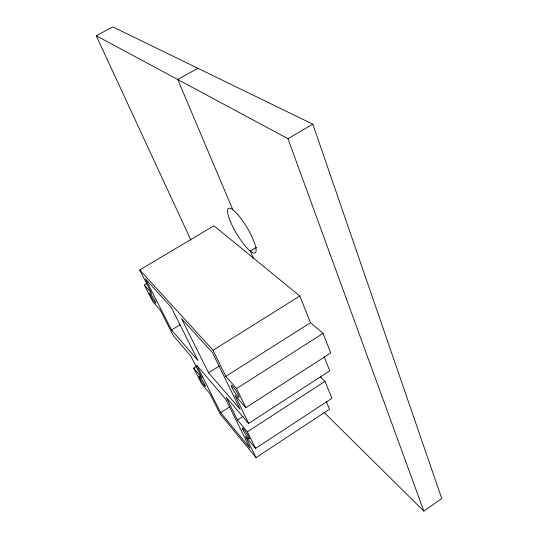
<?xml version="1.0" encoding="UTF-8"?>
<svg xmlns="http://www.w3.org/2000/svg" width="538" height="538" viewBox="0 0 538 538"><rect width="100%" height="100%" fill="white"/><g stroke="black" fill="none" stroke-linecap="round" stroke-linejoin="round"><path stroke-width="0.81" d="M324.084 412.411L423.83 511.1L441.759 498.531L312.82 124.191L112.825 26.9L96.241 35.737L190.889 240.123M196.498 366.317L193.667 368.086L201.595 383.681L209.854 393.587L220.176 413.984L256.021 457.616L329.518 409.223L326.317 401.469M256.021 457.616L245.543 436.405L255.55 448.416L331.912 398.315L324.999 381.328L320.211 376.862M324.125 356.815L329.727 370.837L248.643 423.446L226.236 397.333L237.426 419.976L247.406 431.812L324.999 381.328M237.426 419.976L243.068 416.325M248.643 423.446L234.951 395.282L245.839 407.69L330.742 352.962L323.049 333.378L310.493 322.706L299.827 296.014L213.942 225.785L139.719 269.928L151.676 293.291L144.339 285.059L147.197 283.344M220.667 412.633L249.955 448.161L225.617 399.035L196.686 365.161L220.667 412.633L229.861 406.735M139.719 269.928L213.068 350.258L225.765 376.385L236.612 388.55L323.049 333.378M225.765 376.385L310.493 322.706M208.522 372.74L240.076 409.23L212.557 352.773L181.514 318.57L208.522 372.74L219.141 366.048M213.068 350.258L299.827 296.014M171.582 330.009L197.977 360.534L171.178 307.178L145.415 278.785L171.582 330.009L180.149 324.75M256.646 247.245L250.298 251.098L253.559 258.805M96.241 35.737L287.971 138.696L312.82 124.191M197.93 68.299L177.722 79.49L232.826 209.78M193.667 368.086L201.878 377.831L190.916 356.169L173.418 335.773L160.371 310.285L152.967 301.838L144.339 285.059M247.406 431.812L255.55 448.416M236.612 388.55L245.839 407.69M287.971 138.696L423.83 511.1M230.284 221.246A25.932 6.032 59.1 0 0 254.891 253.015A25.932 6.032 59.1 0 0 240.311 217.668A25.932 6.032 59.1 0 0 230.284 221.246M232.08 387.784A7.25 0.982 57.8 0 0 238.859 397.461A7.25 0.982 57.8 0 0 234.649 388.732A7.25 0.982 57.8 0 0 232.08 387.784M150.606 295.665A5.945 0.672 58.8 0 0 155.785 303.176A5.945 0.672 58.8 0 0 151.803 295.396A5.945 0.672 58.8 0 0 150.606 295.665M199.813 378.49A5.918 0.659 58.2 0 0 205.193 386.358A5.918 0.659 58.2 0 0 201.542 379.142A5.918 0.659 58.2 0 0 199.813 378.49M243.068 430.084A6.57 0.787 57.6 0 0 249.228 439.021A6.57 0.787 57.6 0 0 245.503 431.436A6.57 0.787 57.6 0 0 243.068 430.084"/></g></svg>
